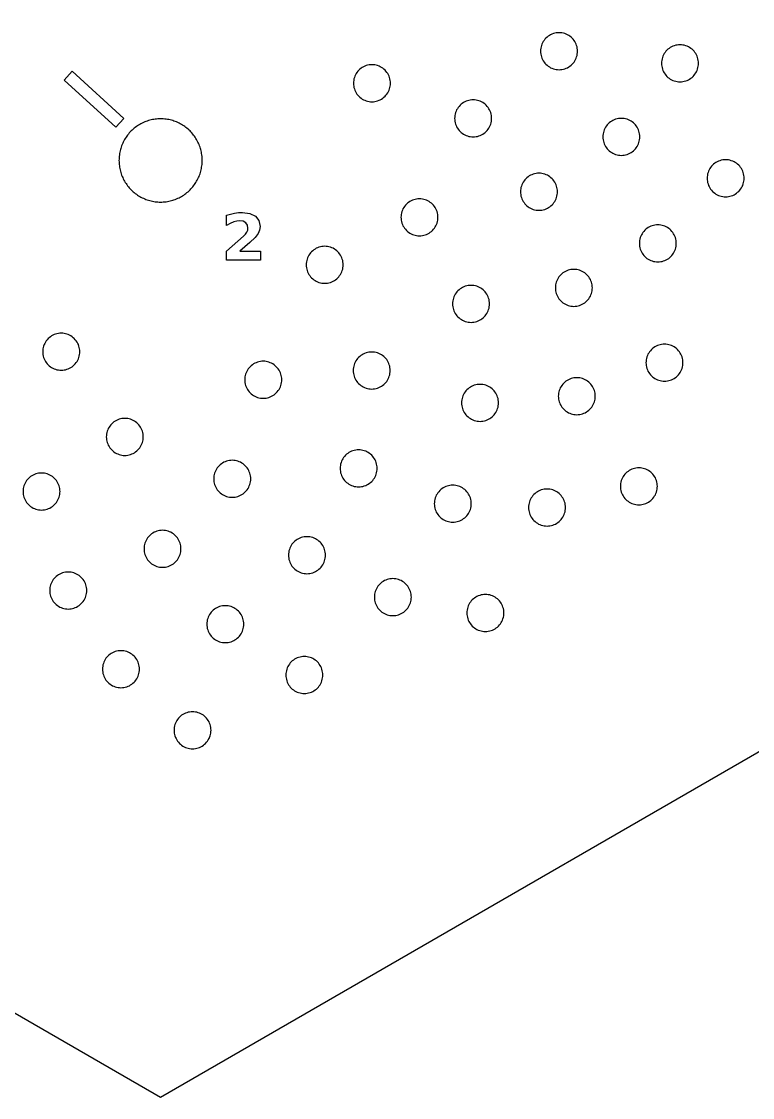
# Model space of a CAD drawing. Header units: millimetres. Extents: x 0 to 377, y 0 to 280.
# Drawn here: x 184.8 to 240.1, y 138.1 to 219.6 of the extents above; entities that cross this region are included whole.
import ezdxf

# ---------------------------------------------------------------- set-up
doc = ezdxf.new("R2010")
doc.units = ezdxf.units.MM
doc.layers.add('CUT', color=1, linetype='Continuous')
doc.layers.add('ENGRAVE', color=7, linetype='Continuous')

msp = doc.modelspace()

# ---------------------------------------------------------------- linework, layer by layer
at = {"layer": 'CUT'}
for points in [[(256.764, 173.6), (195.334, 138.133), (133.904, 173.6), (133.904, 244.533), (195.334, 280), (256.764, 244.533), (256.764, 173.6)], [(226.744, 216.697), (226.79, 216.797), (226.828, 216.9), (226.858, 217.006), (226.879, 217.114), (226.892, 217.223), (226.897, 217.333), (226.892, 217.443), (226.879, 217.552), (226.858, 217.66), (226.828, 217.766), (226.79, 217.869), (226.744, 217.969), (226.69, 218.064), (226.629, 218.156), (226.561, 218.242), (226.486, 218.323), (226.406, 218.398), (226.319, 218.466), (226.228, 218.527), (226.132, 218.58), (226.032, 218.626), (225.929, 218.664), (225.823, 218.694), (225.716, 218.716), (225.606, 218.729), (225.497, 218.733), (225.387, 218.729), (225.278, 218.716), (225.17, 218.694), (225.064, 218.664), (224.961, 218.626), (224.861, 218.58), (224.765, 218.527), (224.674, 218.466), (224.587, 218.398), (224.507, 218.323), (224.432, 218.242), (224.364, 218.156), (224.303, 218.064), (224.249, 217.969), (224.203, 217.869), (224.165, 217.766), (224.135, 217.66), (224.114, 217.552), (224.101, 217.443), (224.097, 217.333), (224.101, 217.223), (224.114, 217.114), (224.135, 217.006), (224.165, 216.9), (224.203, 216.797), (224.249, 216.697), (224.303, 216.602), (224.364, 216.51), (224.432, 216.424), (224.507, 216.343), (224.587, 216.268), (224.674, 216.2), (224.765, 216.139), (224.861, 216.086), (224.961, 216.04), (225.064, 216.002), (225.17, 215.972), (225.278, 215.95), (225.387, 215.937), (225.497, 215.933), (225.606, 215.937), (225.716, 215.95), (225.823, 215.972), (225.929, 216.002), (226.032, 216.04), (226.132, 216.086), (226.228, 216.139), (226.319, 216.2), (226.406, 216.268), (226.486, 216.343), (226.561, 216.424), (226.629, 216.51), (226.69, 216.602), (226.744, 216.697)], [(235.899, 215.782), (235.945, 215.882), (235.983, 215.985), (236.013, 216.091), (236.035, 216.199), (236.048, 216.308), (236.052, 216.418), (236.048, 216.528), (236.035, 216.637), (236.013, 216.745), (235.983, 216.85), (235.945, 216.954), (235.899, 217.053), (235.846, 217.149), (235.785, 217.241), (235.717, 217.327), (235.642, 217.408), (235.561, 217.482), (235.475, 217.55), (235.383, 217.611), (235.288, 217.665), (235.188, 217.711), (235.085, 217.749), (234.979, 217.779), (234.871, 217.801), (234.762, 217.813), (234.652, 217.818), (234.542, 217.813), (234.433, 217.801), (234.325, 217.779), (234.219, 217.749), (234.116, 217.711), (234.016, 217.665), (233.92, 217.611), (233.829, 217.55), (233.743, 217.482), (233.662, 217.408), (233.587, 217.327), (233.519, 217.241), (233.458, 217.149), (233.405, 217.053), (233.359, 216.954), (233.321, 216.85), (233.291, 216.745), (233.269, 216.637), (233.256, 216.528), (233.252, 216.418), (233.256, 216.308), (233.269, 216.199), (233.291, 216.091), (233.321, 215.985), (233.359, 215.882), (233.405, 215.782), (233.458, 215.686), (233.519, 215.595), (233.587, 215.509), (233.662, 215.428), (233.743, 215.353), (233.829, 215.285), (233.92, 215.224), (234.016, 215.17), (234.116, 215.124), (234.219, 215.086), (234.325, 215.056), (234.433, 215.035), (234.542, 215.022), (234.652, 215.018), (234.762, 215.022), (234.871, 215.035), (234.979, 215.056), (235.085, 215.086), (235.188, 215.124), (235.288, 215.17), (235.383, 215.224), (235.475, 215.285), (235.561, 215.353), (235.642, 215.428), (235.717, 215.509), (235.785, 215.595), (235.846, 215.686), (235.899, 215.782)], [(212.579, 214.273), (212.625, 214.373), (212.663, 214.476), (212.693, 214.582), (212.714, 214.69), (212.727, 214.799), (212.731, 214.909), (212.727, 215.019), (212.714, 215.128), (212.693, 215.236), (212.663, 215.342), (212.625, 215.445), (212.579, 215.544), (212.525, 215.64), (212.464, 215.732), (212.396, 215.818), (212.321, 215.899), (212.241, 215.973), (212.154, 216.042), (212.063, 216.103), (211.967, 216.156), (211.867, 216.202), (211.764, 216.24), (211.658, 216.27), (211.55, 216.292), (211.441, 216.305), (211.331, 216.309), (211.221, 216.305), (211.112, 216.292), (211.005, 216.27), (210.899, 216.24), (210.796, 216.202), (210.696, 216.156), (210.6, 216.103), (210.508, 216.042), (210.422, 215.973), (210.341, 215.899), (210.267, 215.818), (210.199, 215.732), (210.138, 215.64), (210.084, 215.544), (210.038, 215.445), (210, 215.342), (209.97, 215.236), (209.949, 215.128), (209.936, 215.019), (209.931, 214.909), (209.936, 214.799), (209.949, 214.69), (209.97, 214.582), (210, 214.476), (210.038, 214.373), (210.084, 214.273), (210.138, 214.177), (210.199, 214.086), (210.267, 214), (210.341, 213.919), (210.422, 213.844), (210.508, 213.776), (210.6, 213.715), (210.696, 213.662), (210.796, 213.615), (210.899, 213.577), (211.005, 213.548), (211.112, 213.526), (211.221, 213.513), (211.331, 213.509), (211.441, 213.513), (211.55, 213.526), (211.658, 213.548), (211.764, 213.577), (211.867, 213.615), (211.967, 213.662), (212.063, 213.715), (212.154, 213.776), (212.241, 213.844), (212.321, 213.919), (212.396, 214), (212.464, 214.086), (212.525, 214.177), (212.579, 214.273)], [(220.286, 211.714), (220.324, 211.817), (220.354, 211.923), (220.375, 212.031), (220.388, 212.14), (220.393, 212.25), (220.388, 212.36), (220.375, 212.469), (220.354, 212.577), (220.324, 212.683), (220.286, 212.786), (220.24, 212.886), (220.186, 212.981), (220.125, 213.073), (220.057, 213.159), (219.983, 213.24), (219.902, 213.314), (219.816, 213.383), (219.724, 213.444), (219.628, 213.497), (219.528, 213.543), (219.425, 213.581), (219.32, 213.611), (219.212, 213.633), (219.103, 213.646), (218.993, 213.65), (218.883, 213.646), (218.774, 213.633), (218.666, 213.611), (218.56, 213.581), (218.457, 213.543), (218.357, 213.497), (218.261, 213.444), (218.17, 213.383), (218.084, 213.314), (218.003, 213.24), (217.928, 213.159), (217.86, 213.073), (217.799, 212.981), (217.745, 212.886), (217.699, 212.786), (217.661, 212.683), (217.631, 212.577), (217.61, 212.469), (217.597, 212.36), (217.593, 212.25), (217.597, 212.14), (217.61, 212.031), (217.631, 211.923), (217.661, 211.817), (217.699, 211.714), (217.745, 211.614), (217.799, 211.518), (217.86, 211.427), (217.928, 211.341), (218.003, 211.26), (218.084, 211.185), (218.17, 211.117), (218.261, 211.056), (218.357, 211.003), (218.457, 210.957), (218.56, 210.918), (218.666, 210.889), (218.774, 210.867), (218.883, 210.854), (218.993, 210.85), (219.103, 210.854), (219.212, 210.867), (219.32, 210.889), (219.425, 210.918), (219.528, 210.957), (219.628, 211.003), (219.724, 211.056), (219.816, 211.117), (219.902, 211.185), (219.983, 211.26), (220.057, 211.341), (220.125, 211.427), (220.186, 211.518), (220.24, 211.614), (220.286, 211.714)], [(198.477, 209.273), (198.469, 209.375), (198.457, 209.478), (198.442, 209.58), (198.423, 209.681), (198.402, 209.782), (198.377, 209.882), (198.348, 209.981), (198.317, 210.079), (198.282, 210.176), (198.244, 210.272), (198.203, 210.367), (198.159, 210.46), (198.112, 210.552), (198.062, 210.642), (198.009, 210.73), (197.953, 210.817), (197.894, 210.901), (197.833, 210.984), (197.769, 211.065), (197.702, 211.144), (197.633, 211.22), (197.561, 211.294), (197.487, 211.366), (197.411, 211.435), (197.332, 211.502), (197.251, 211.566), (197.169, 211.627), (197.084, 211.686), (196.997, 211.742), (196.909, 211.795), (196.819, 211.845), (196.727, 211.892), (196.634, 211.936), (196.539, 211.977), (196.443, 212.015), (196.346, 212.049), (196.248, 212.081), (196.149, 212.109), (196.049, 212.134), (195.948, 212.156), (195.847, 212.175), (195.745, 212.19), (195.643, 212.201), (195.54, 212.21), (195.437, 212.215), (195.334, 212.217), (195.231, 212.215), (195.128, 212.21), (195.025, 212.201), (194.923, 212.19), (194.821, 212.175), (194.719, 212.156), (194.619, 212.134), (194.519, 212.109), (194.419, 212.081), (194.321, 212.049), (194.224, 212.015), (194.128, 211.977), (194.034, 211.936), (193.941, 211.892), (193.849, 211.845), (193.759, 211.795), (193.67, 211.742), (193.584, 211.686), (193.499, 211.627), (193.416, 211.566), (193.336, 211.502), (193.257, 211.435), (193.181, 211.366), (193.106, 211.294), (193.035, 211.22), (192.966, 211.144), (192.899, 211.065), (192.835, 210.984), (192.773, 210.901), (192.715, 210.817), (192.659, 210.73), (192.606, 210.642), (192.556, 210.552), (192.509, 210.46), (192.465, 210.367), (192.424, 210.272), (192.386, 210.176), (192.351, 210.079), (192.32, 209.981), (192.291, 209.882), (192.266, 209.782), (192.244, 209.681), (192.226, 209.58), (192.211, 209.478), (192.199, 209.375), (192.191, 209.273), (192.186, 209.17), (192.184, 209.067), (192.186, 208.964), (192.191, 208.861), (192.199, 208.758), (192.211, 208.656), (192.226, 208.554), (192.244, 208.452), (192.266, 208.351), (192.291, 208.251), (192.32, 208.152), (192.351, 208.054), (192.386, 207.957), (192.424, 207.861), (192.465, 207.767), (192.509, 207.673), (192.556, 207.582), (192.606, 207.492), (192.659, 207.403), (192.715, 207.317), (192.773, 207.232), (192.835, 207.149), (192.899, 207.068), (192.966, 206.99), (193.035, 206.913), (193.106, 206.839), (193.181, 206.768), (193.257, 206.698), (193.336, 206.632), (193.416, 206.568), (193.499, 206.506), (193.584, 206.448), (193.67, 206.392), (193.759, 206.339), (193.849, 206.289), (193.941, 206.242), (194.034, 206.197), (194.128, 206.156), (194.224, 206.119), (194.321, 206.084), (194.419, 206.052), (194.519, 206.024), (194.619, 205.999), (194.719, 205.977), (194.821, 205.959), (194.923, 205.944), (195.025, 205.932), (195.128, 205.923), (195.231, 205.918), (195.334, 205.917), (195.437, 205.918), (195.54, 205.923), (195.643, 205.932), (195.745, 205.944), (195.847, 205.959), (195.948, 205.977), (196.049, 205.999), (196.149, 206.024), (196.248, 206.052), (196.346, 206.084), (196.443, 206.119), (196.539, 206.156), (196.634, 206.197), (196.727, 206.242), (196.819, 206.289), (196.909, 206.339), (196.997, 206.392), (197.084, 206.448), (197.169, 206.506), (197.251, 206.568), (197.332, 206.632), (197.411, 206.698), (197.487, 206.768), (197.561, 206.839), (197.633, 206.913), (197.702, 206.99), (197.769, 207.068), (197.833, 207.149), (197.894, 207.232), (197.953, 207.317), (198.009, 207.403), (198.062, 207.492), (198.112, 207.582), (198.159, 207.673), (198.203, 207.767), (198.244, 207.861), (198.282, 207.957), (198.317, 208.054), (198.348, 208.152), (198.377, 208.251), (198.402, 208.351), (198.423, 208.452), (198.442, 208.554), (198.457, 208.656), (198.469, 208.758), (198.477, 208.861), (198.482, 208.964), (198.484, 209.067), (198.482, 209.17), (198.477, 209.273)], [(231.459, 210.214), (231.505, 210.314), (231.543, 210.417), (231.573, 210.523), (231.594, 210.631), (231.607, 210.74), (231.611, 210.85), (231.607, 210.96), (231.594, 211.069), (231.573, 211.177), (231.543, 211.283), (231.505, 211.386), (231.459, 211.486), (231.405, 211.581), (231.344, 211.673), (231.276, 211.759), (231.201, 211.84), (231.121, 211.915), (231.034, 211.983), (230.943, 212.044), (230.847, 212.097), (230.747, 212.143), (230.644, 212.181), (230.538, 212.211), (230.431, 212.233), (230.321, 212.246), (230.211, 212.25), (230.102, 212.246), (229.992, 212.233), (229.885, 212.211), (229.779, 212.181), (229.676, 212.143), (229.576, 212.097), (229.48, 212.044), (229.389, 211.983), (229.302, 211.915), (229.222, 211.84), (229.147, 211.759), (229.079, 211.673), (229.018, 211.581), (228.964, 211.486), (228.918, 211.386), (228.88, 211.283), (228.85, 211.177), (228.829, 211.069), (228.816, 210.96), (228.811, 210.85), (228.816, 210.74), (228.829, 210.631), (228.85, 210.523), (228.88, 210.417), (228.918, 210.314), (228.964, 210.214), (229.018, 210.118), (229.079, 210.027), (229.147, 209.941), (229.222, 209.86), (229.302, 209.785), (229.389, 209.717), (229.48, 209.656), (229.576, 209.603), (229.676, 209.557), (229.779, 209.519), (229.885, 209.489), (229.992, 209.467), (230.102, 209.454), (230.211, 209.45), (230.321, 209.454), (230.431, 209.467), (230.538, 209.489), (230.644, 209.519), (230.747, 209.557), (230.847, 209.603), (230.943, 209.656), (231.034, 209.717), (231.121, 209.785), (231.201, 209.86), (231.276, 209.941), (231.344, 210.027), (231.405, 210.118), (231.459, 210.214)], [(239.352, 207.08), (239.399, 207.18), (239.437, 207.283), (239.466, 207.389), (239.488, 207.497), (239.501, 207.606), (239.505, 207.716), (239.501, 207.826), (239.488, 207.935), (239.466, 208.043), (239.437, 208.148), (239.399, 208.252), (239.352, 208.351), (239.299, 208.447), (239.238, 208.539), (239.17, 208.625), (239.095, 208.706), (239.014, 208.78), (238.928, 208.848), (238.837, 208.909), (238.741, 208.963), (238.641, 209.009), (238.538, 209.047), (238.432, 209.077), (238.324, 209.099), (238.215, 209.111), (238.105, 209.116), (237.995, 209.111), (237.886, 209.099), (237.778, 209.077), (237.672, 209.047), (237.569, 209.009), (237.469, 208.963), (237.374, 208.909), (237.282, 208.848), (237.196, 208.78), (237.115, 208.706), (237.041, 208.625), (236.972, 208.539), (236.911, 208.447), (236.858, 208.351), (236.812, 208.252), (236.774, 208.148), (236.744, 208.043), (236.722, 207.935), (236.709, 207.826), (236.705, 207.716), (236.709, 207.606), (236.722, 207.497), (236.744, 207.389), (236.774, 207.283), (236.812, 207.18), (236.858, 207.08), (236.911, 206.984), (236.972, 206.893), (237.041, 206.807), (237.115, 206.726), (237.196, 206.651), (237.282, 206.583), (237.374, 206.522), (237.469, 206.468), (237.569, 206.422), (237.672, 206.384), (237.778, 206.354), (237.886, 206.333), (237.995, 206.32), (238.105, 206.316), (238.215, 206.32), (238.324, 206.333), (238.432, 206.354), (238.538, 206.384), (238.641, 206.422), (238.741, 206.468), (238.837, 206.522), (238.928, 206.583), (239.014, 206.651), (239.095, 206.726), (239.17, 206.807), (239.238, 206.893), (239.299, 206.984), (239.352, 207.08)], [(225.27, 206.158), (225.308, 206.261), (225.338, 206.367), (225.359, 206.475), (225.372, 206.584), (225.376, 206.694), (225.372, 206.804), (225.359, 206.913), (225.338, 207.021), (225.308, 207.126), (225.27, 207.229), (225.224, 207.329), (225.17, 207.425), (225.109, 207.517), (225.041, 207.603), (224.966, 207.684), (224.886, 207.758), (224.799, 207.826), (224.708, 207.887), (224.612, 207.941), (224.512, 207.987), (224.409, 208.025), (224.303, 208.055), (224.195, 208.076), (224.086, 208.089), (223.976, 208.094), (223.867, 208.089), (223.757, 208.076), (223.65, 208.055), (223.544, 208.025), (223.441, 207.987), (223.341, 207.941), (223.245, 207.887), (223.154, 207.826), (223.067, 207.758), (222.987, 207.684), (222.912, 207.603), (222.844, 207.517), (222.783, 207.425), (222.729, 207.329), (222.683, 207.229), (222.645, 207.126), (222.615, 207.021), (222.594, 206.913), (222.581, 206.804), (222.576, 206.694), (222.581, 206.584), (222.594, 206.475), (222.615, 206.367), (222.645, 206.261), (222.683, 206.158), (222.729, 206.058), (222.783, 205.962), (222.844, 205.871), (222.912, 205.784), (222.987, 205.704), (223.067, 205.629), (223.154, 205.561), (223.245, 205.5), (223.341, 205.446), (223.441, 205.4), (223.544, 205.362), (223.65, 205.332), (223.757, 205.311), (223.867, 205.298), (223.976, 205.294), (224.086, 205.298), (224.195, 205.311), (224.303, 205.332), (224.409, 205.362), (224.512, 205.4), (224.612, 205.446), (224.708, 205.5), (224.799, 205.561), (224.886, 205.629), (224.966, 205.704), (225.041, 205.784), (225.109, 205.871), (225.17, 205.962), (225.224, 206.058), (225.27, 206.158)], [(216.221, 204.223), (216.259, 204.326), (216.289, 204.432), (216.31, 204.54), (216.323, 204.649), (216.328, 204.759), (216.323, 204.869), (216.31, 204.978), (216.289, 205.086), (216.259, 205.192), (216.221, 205.295), (216.175, 205.395), (216.121, 205.491), (216.06, 205.582), (215.992, 205.668), (215.918, 205.749), (215.837, 205.824), (215.751, 205.892), (215.659, 205.953), (215.563, 206.006), (215.463, 206.052), (215.36, 206.091), (215.254, 206.12), (215.147, 206.142), (215.037, 206.155), (214.928, 206.159), (214.818, 206.155), (214.709, 206.142), (214.601, 206.12), (214.495, 206.091), (214.392, 206.052), (214.292, 206.006), (214.196, 205.953), (214.105, 205.892), (214.018, 205.824), (213.938, 205.749), (213.863, 205.668), (213.795, 205.582), (213.734, 205.491), (213.68, 205.395), (213.634, 205.295), (213.596, 205.192), (213.566, 205.086), (213.545, 204.978), (213.532, 204.869), (213.528, 204.759), (213.532, 204.649), (213.545, 204.54), (213.566, 204.432), (213.596, 204.326), (213.634, 204.223), (213.68, 204.123), (213.734, 204.028), (213.795, 203.936), (213.863, 203.85), (213.938, 203.769), (214.018, 203.694), (214.105, 203.626), (214.196, 203.565), (214.292, 203.512), (214.392, 203.466), (214.495, 203.428), (214.601, 203.398), (214.709, 203.376), (214.818, 203.363), (214.928, 203.359), (215.037, 203.363), (215.147, 203.376), (215.254, 203.398), (215.36, 203.428), (215.463, 203.466), (215.563, 203.512), (215.659, 203.565), (215.751, 203.626), (215.837, 203.694), (215.918, 203.769), (215.992, 203.85), (216.06, 203.936), (216.121, 204.028), (216.175, 204.123), (216.221, 204.223)], [(234.221, 202.151), (234.267, 202.251), (234.305, 202.354), (234.335, 202.46), (234.357, 202.568), (234.37, 202.677), (234.374, 202.787), (234.37, 202.897), (234.357, 203.006), (234.335, 203.114), (234.305, 203.219), (234.267, 203.323), (234.221, 203.422), (234.168, 203.518), (234.106, 203.61), (234.038, 203.696), (233.964, 203.777), (233.883, 203.851), (233.797, 203.919), (233.705, 203.98), (233.609, 204.034), (233.51, 204.08), (233.406, 204.118), (233.301, 204.148), (233.193, 204.17), (233.084, 204.182), (232.974, 204.187), (232.864, 204.182), (232.755, 204.17), (232.647, 204.148), (232.541, 204.118), (232.438, 204.08), (232.338, 204.034), (232.242, 203.98), (232.151, 203.919), (232.065, 203.851), (231.984, 203.777), (231.909, 203.696), (231.841, 203.61), (231.78, 203.518), (231.726, 203.422), (231.68, 203.323), (231.642, 203.219), (231.613, 203.114), (231.591, 203.006), (231.578, 202.897), (231.574, 202.787), (231.578, 202.677), (231.591, 202.568), (231.613, 202.46), (231.642, 202.354), (231.68, 202.251), (231.726, 202.151), (231.78, 202.055), (231.841, 201.964), (231.909, 201.878), (231.984, 201.797), (232.065, 201.722), (232.151, 201.654), (232.242, 201.593), (232.338, 201.539), (232.438, 201.493), (232.541, 201.455), (232.647, 201.425), (232.755, 201.404), (232.864, 201.391), (232.974, 201.387), (233.084, 201.391), (233.193, 201.404), (233.301, 201.425), (233.406, 201.455), (233.51, 201.493), (233.609, 201.539), (233.705, 201.593), (233.797, 201.654), (233.883, 201.722), (233.964, 201.797), (234.038, 201.878), (234.106, 201.964), (234.168, 202.055), (234.221, 202.151)], [(209.002, 200.53), (209.048, 200.63), (209.086, 200.733), (209.116, 200.839), (209.137, 200.947), (209.15, 201.056), (209.155, 201.166), (209.15, 201.276), (209.137, 201.385), (209.116, 201.492), (209.086, 201.598), (209.048, 201.701), (209.002, 201.801), (208.948, 201.897), (208.887, 201.989), (208.819, 202.075), (208.744, 202.156), (208.664, 202.23), (208.577, 202.298), (208.486, 202.359), (208.39, 202.413), (208.29, 202.459), (208.187, 202.497), (208.081, 202.527), (207.974, 202.548), (207.864, 202.561), (207.755, 202.566), (207.645, 202.561), (207.536, 202.548), (207.428, 202.527), (207.322, 202.497), (207.219, 202.459), (207.119, 202.413), (207.023, 202.359), (206.932, 202.298), (206.845, 202.23), (206.765, 202.156), (206.69, 202.075), (206.622, 201.989), (206.561, 201.897), (206.507, 201.801), (206.461, 201.701), (206.423, 201.598), (206.393, 201.492), (206.372, 201.385), (206.359, 201.276), (206.355, 201.166), (206.359, 201.056), (206.372, 200.947), (206.393, 200.839), (206.423, 200.733), (206.461, 200.63), (206.507, 200.53), (206.561, 200.434), (206.622, 200.343), (206.69, 200.256), (206.765, 200.176), (206.845, 200.101), (206.932, 200.033), (207.023, 199.972), (207.119, 199.918), (207.219, 199.872), (207.322, 199.834), (207.428, 199.804), (207.536, 199.783), (207.645, 199.77), (207.755, 199.766), (207.864, 199.77), (207.974, 199.783), (208.081, 199.804), (208.187, 199.834), (208.29, 199.872), (208.39, 199.918), (208.486, 199.972), (208.577, 200.033), (208.664, 200.101), (208.744, 200.176), (208.819, 200.256), (208.887, 200.343), (208.948, 200.434), (209.002, 200.53)], [(227.865, 198.786), (227.911, 198.886), (227.949, 198.989), (227.979, 199.095), (228.001, 199.202), (228.014, 199.312), (228.018, 199.421), (228.014, 199.531), (228.001, 199.64), (227.979, 199.748), (227.949, 199.854), (227.911, 199.957), (227.865, 200.057), (227.812, 200.153), (227.75, 200.244), (227.682, 200.331), (227.608, 200.411), (227.527, 200.486), (227.441, 200.554), (227.349, 200.615), (227.253, 200.669), (227.154, 200.715), (227.05, 200.753), (226.945, 200.783), (226.837, 200.804), (226.728, 200.817), (226.618, 200.821), (226.508, 200.817), (226.399, 200.804), (226.291, 200.783), (226.185, 200.753), (226.082, 200.715), (225.982, 200.669), (225.886, 200.615), (225.795, 200.554), (225.709, 200.486), (225.628, 200.411), (225.553, 200.331), (225.485, 200.244), (225.424, 200.153), (225.37, 200.057), (225.324, 199.957), (225.286, 199.854), (225.257, 199.748), (225.235, 199.64), (225.222, 199.531), (225.218, 199.421), (225.222, 199.312), (225.235, 199.202), (225.257, 199.095), (225.286, 198.989), (225.324, 198.886), (225.37, 198.786), (225.424, 198.69), (225.485, 198.599), (225.553, 198.512), (225.628, 198.432), (225.709, 198.357), (225.795, 198.289), (225.886, 198.228), (225.982, 198.174), (226.082, 198.128), (226.185, 198.09), (226.291, 198.06), (226.399, 198.039), (226.508, 198.026), (226.618, 198.021), (226.728, 198.026), (226.837, 198.039), (226.945, 198.06), (227.05, 198.09), (227.154, 198.128), (227.253, 198.174), (227.349, 198.228), (227.441, 198.289), (227.527, 198.357), (227.608, 198.432), (227.682, 198.512), (227.75, 198.599), (227.812, 198.69), (227.865, 198.786)], [(220.127, 197.674), (220.165, 197.777), (220.194, 197.883), (220.216, 197.99), (220.229, 198.1), (220.233, 198.209), (220.229, 198.319), (220.216, 198.428), (220.194, 198.536), (220.165, 198.642), (220.127, 198.745), (220.081, 198.845), (220.027, 198.941), (219.966, 199.032), (219.898, 199.119), (219.823, 199.199), (219.742, 199.274), (219.656, 199.342), (219.565, 199.403), (219.469, 199.457), (219.369, 199.503), (219.266, 199.541), (219.16, 199.571), (219.052, 199.592), (218.943, 199.605), (218.833, 199.609), (218.723, 199.605), (218.614, 199.592), (218.506, 199.571), (218.4, 199.541), (218.297, 199.503), (218.198, 199.457), (218.102, 199.403), (218.01, 199.342), (217.924, 199.274), (217.843, 199.199), (217.769, 199.119), (217.7, 199.032), (217.639, 198.941), (217.586, 198.845), (217.54, 198.745), (217.502, 198.642), (217.472, 198.536), (217.45, 198.428), (217.437, 198.319), (217.433, 198.209), (217.437, 198.1), (217.45, 197.99), (217.472, 197.883), (217.502, 197.777), (217.54, 197.674), (217.586, 197.574), (217.639, 197.478), (217.7, 197.387), (217.769, 197.3), (217.843, 197.219), (217.924, 197.145), (218.01, 197.077), (218.102, 197.016), (218.198, 196.962), (218.297, 196.916), (218.4, 196.878), (218.506, 196.848), (218.614, 196.827), (218.723, 196.814), (218.833, 196.809), (218.943, 196.814), (219.052, 196.827), (219.16, 196.848), (219.266, 196.878), (219.369, 196.916), (219.469, 196.962), (219.565, 197.016), (219.656, 197.077), (219.742, 197.145), (219.823, 197.219), (219.898, 197.3), (219.966, 197.387), (220.027, 197.478), (220.081, 197.574), (220.127, 197.674)], [(189.06, 193.949), (189.106, 194.049), (189.144, 194.152), (189.174, 194.258), (189.195, 194.366), (189.208, 194.475), (189.213, 194.585), (189.208, 194.695), (189.195, 194.804), (189.174, 194.912), (189.144, 195.018), (189.106, 195.121), (189.06, 195.22), (189.006, 195.316), (188.945, 195.408), (188.877, 195.494), (188.803, 195.575), (188.722, 195.649), (188.635, 195.718), (188.544, 195.779), (188.448, 195.832), (188.348, 195.878), (188.245, 195.916), (188.139, 195.946), (188.032, 195.968), (187.922, 195.981), (187.813, 195.985), (187.703, 195.981), (187.594, 195.968), (187.486, 195.946), (187.38, 195.916), (187.277, 195.878), (187.177, 195.832), (187.081, 195.779), (186.99, 195.718), (186.903, 195.649), (186.823, 195.575), (186.748, 195.494), (186.68, 195.408), (186.619, 195.316), (186.565, 195.22), (186.519, 195.121), (186.481, 195.018), (186.451, 194.912), (186.43, 194.804), (186.417, 194.695), (186.413, 194.585), (186.417, 194.475), (186.43, 194.366), (186.451, 194.258), (186.481, 194.152), (186.519, 194.049), (186.565, 193.949), (186.619, 193.853), (186.68, 193.762), (186.748, 193.676), (186.823, 193.595), (186.903, 193.52), (186.99, 193.452), (187.081, 193.391), (187.177, 193.337), (187.277, 193.291), (187.38, 193.253), (187.486, 193.224), (187.594, 193.202), (187.703, 193.189), (187.813, 193.185), (187.922, 193.189), (188.032, 193.202), (188.139, 193.224), (188.245, 193.253), (188.348, 193.291), (188.448, 193.337), (188.544, 193.391), (188.635, 193.452), (188.722, 193.52), (188.803, 193.595), (188.877, 193.676), (188.945, 193.762), (189.006, 193.853), (189.06, 193.949)], [(234.723, 193.121), (234.769, 193.22), (234.807, 193.323), (234.837, 193.429), (234.858, 193.537), (234.871, 193.646), (234.876, 193.756), (234.871, 193.866), (234.858, 193.975), (234.837, 194.083), (234.807, 194.189), (234.769, 194.292), (234.723, 194.392), (234.669, 194.488), (234.608, 194.579), (234.54, 194.665), (234.466, 194.746), (234.385, 194.821), (234.299, 194.889), (234.207, 194.95), (234.111, 195.004), (234.011, 195.05), (233.908, 195.088), (233.802, 195.117), (233.695, 195.139), (233.586, 195.152), (233.476, 195.156), (233.366, 195.152), (233.257, 195.139), (233.149, 195.117), (233.043, 195.088), (232.94, 195.05), (232.84, 195.004), (232.744, 194.95), (232.653, 194.889), (232.566, 194.821), (232.486, 194.746), (232.411, 194.665), (232.343, 194.579), (232.282, 194.488), (232.228, 194.392), (232.182, 194.292), (232.144, 194.189), (232.114, 194.083), (232.093, 193.975), (232.08, 193.866), (232.076, 193.756), (232.08, 193.646), (232.093, 193.537), (232.114, 193.429), (232.144, 193.323), (232.182, 193.22), (232.228, 193.121), (232.282, 193.025), (232.343, 192.933), (232.411, 192.847), (232.486, 192.766), (232.566, 192.692), (232.653, 192.623), (232.744, 192.562), (232.84, 192.509), (232.94, 192.463), (233.043, 192.425), (233.149, 192.395), (233.257, 192.373), (233.366, 192.36), (233.476, 192.356), (233.586, 192.36), (233.695, 192.373), (233.802, 192.395), (233.908, 192.425), (234.011, 192.463), (234.111, 192.509), (234.207, 192.562), (234.299, 192.623), (234.385, 192.692), (234.466, 192.766), (234.54, 192.847), (234.608, 192.933), (234.669, 193.025), (234.723, 193.121)], [(204.398, 191.926), (204.436, 192.029), (204.466, 192.135), (204.487, 192.243), (204.5, 192.352), (204.504, 192.462), (204.5, 192.572), (204.487, 192.681), (204.466, 192.789), (204.436, 192.895), (204.398, 192.998), (204.352, 193.098), (204.298, 193.193), (204.237, 193.285), (204.169, 193.371), (204.094, 193.452), (204.013, 193.527), (203.927, 193.595), (203.836, 193.656), (203.74, 193.709), (203.64, 193.755), (203.537, 193.793), (203.431, 193.823), (203.323, 193.845), (203.214, 193.858), (203.104, 193.862), (202.994, 193.858), (202.885, 193.845), (202.777, 193.823), (202.672, 193.793), (202.568, 193.755), (202.469, 193.709), (202.373, 193.656), (202.281, 193.595), (202.195, 193.527), (202.114, 193.452), (202.04, 193.371), (201.972, 193.285), (201.911, 193.193), (201.857, 193.098), (201.811, 192.998), (201.773, 192.895), (201.743, 192.789), (201.721, 192.681), (201.709, 192.572), (201.704, 192.462), (201.709, 192.352), (201.721, 192.243), (201.743, 192.135), (201.773, 192.029), (201.811, 191.926), (201.857, 191.826), (201.911, 191.73), (201.972, 191.639), (202.04, 191.553), (202.114, 191.472), (202.195, 191.397), (202.281, 191.329), (202.373, 191.268), (202.469, 191.215), (202.568, 191.169), (202.672, 191.13), (202.777, 191.101), (202.885, 191.079), (202.994, 191.066), (203.104, 191.062), (203.214, 191.066), (203.323, 191.079), (203.431, 191.101), (203.537, 191.13), (203.64, 191.169), (203.74, 191.215), (203.836, 191.268), (203.927, 191.329), (204.013, 191.397), (204.094, 191.472), (204.169, 191.553), (204.237, 191.639), (204.298, 191.73), (204.352, 191.826), (204.398, 191.926)], [(212.563, 192.527), (212.609, 192.627), (212.647, 192.73), (212.677, 192.836), (212.698, 192.944), (212.711, 193.053), (212.715, 193.163), (212.711, 193.273), (212.698, 193.382), (212.677, 193.49), (212.647, 193.596), (212.609, 193.699), (212.563, 193.799), (212.509, 193.894), (212.448, 193.986), (212.38, 194.072), (212.305, 194.153), (212.225, 194.228), (212.138, 194.296), (212.047, 194.357), (211.951, 194.41), (211.851, 194.456), (211.748, 194.494), (211.642, 194.524), (211.534, 194.546), (211.425, 194.559), (211.315, 194.563), (211.206, 194.559), (211.096, 194.546), (210.989, 194.524), (210.883, 194.494), (210.78, 194.456), (210.68, 194.41), (210.584, 194.357), (210.492, 194.296), (210.406, 194.228), (210.325, 194.153), (210.251, 194.072), (210.183, 193.986), (210.122, 193.894), (210.068, 193.799), (210.022, 193.699), (209.984, 193.596), (209.954, 193.49), (209.933, 193.382), (209.92, 193.273), (209.915, 193.163), (209.92, 193.053), (209.933, 192.944), (209.954, 192.836), (209.984, 192.73), (210.022, 192.627), (210.068, 192.527), (210.122, 192.431), (210.183, 192.34), (210.251, 192.254), (210.325, 192.173), (210.406, 192.098), (210.492, 192.03), (210.584, 191.969), (210.68, 191.916), (210.78, 191.87), (210.883, 191.831), (210.989, 191.802), (211.096, 191.78), (211.206, 191.767), (211.315, 191.763), (211.425, 191.767), (211.534, 191.78), (211.642, 191.802), (211.748, 191.831), (211.851, 191.87), (211.951, 191.916), (212.047, 191.969), (212.138, 192.03), (212.225, 192.098), (212.305, 192.173), (212.38, 192.254), (212.448, 192.34), (212.509, 192.431), (212.563, 192.527)], [(228.086, 190.582), (228.132, 190.682), (228.17, 190.785), (228.2, 190.891), (228.221, 190.999), (228.234, 191.108), (228.238, 191.218), (228.234, 191.327), (228.221, 191.437), (228.2, 191.544), (228.17, 191.65), (228.132, 191.753), (228.086, 191.853), (228.032, 191.949), (227.971, 192.04), (227.903, 192.127), (227.828, 192.208), (227.747, 192.282), (227.661, 192.35), (227.57, 192.411), (227.474, 192.465), (227.374, 192.511), (227.271, 192.549), (227.165, 192.579), (227.057, 192.6), (226.948, 192.613), (226.838, 192.618), (226.728, 192.613), (226.619, 192.6), (226.511, 192.579), (226.406, 192.549), (226.302, 192.511), (226.203, 192.465), (226.107, 192.411), (226.015, 192.35), (225.929, 192.282), (225.848, 192.208), (225.774, 192.127), (225.706, 192.04), (225.644, 191.949), (225.591, 191.853), (225.545, 191.753), (225.507, 191.65), (225.477, 191.544), (225.455, 191.437), (225.443, 191.327), (225.438, 191.218), (225.443, 191.108), (225.455, 190.999), (225.477, 190.891), (225.507, 190.785), (225.545, 190.682), (225.591, 190.582), (225.644, 190.486), (225.706, 190.395), (225.774, 190.308), (225.848, 190.228), (225.929, 190.153), (226.015, 190.085), (226.107, 190.024), (226.203, 189.97), (226.302, 189.924), (226.406, 189.886), (226.511, 189.856), (226.619, 189.835), (226.728, 189.822), (226.838, 189.818), (226.948, 189.822), (227.057, 189.835), (227.165, 189.856), (227.271, 189.886), (227.374, 189.924), (227.474, 189.97), (227.57, 190.024), (227.661, 190.085), (227.747, 190.153), (227.828, 190.228), (227.903, 190.308), (227.971, 190.395), (228.032, 190.486), (228.086, 190.582)], [(220.807, 190.179), (220.845, 190.282), (220.875, 190.388), (220.897, 190.496), (220.91, 190.605), (220.914, 190.715), (220.91, 190.825), (220.897, 190.934), (220.875, 191.042), (220.845, 191.148), (220.807, 191.251), (220.761, 191.351), (220.708, 191.446), (220.646, 191.538), (220.578, 191.624), (220.504, 191.705), (220.423, 191.78), (220.337, 191.848), (220.245, 191.909), (220.149, 191.962), (220.05, 192.008), (219.946, 192.046), (219.841, 192.076), (219.733, 192.098), (219.624, 192.111), (219.514, 192.115), (219.404, 192.111), (219.295, 192.098), (219.187, 192.076), (219.081, 192.046), (218.978, 192.008), (218.878, 191.962), (218.782, 191.909), (218.691, 191.848), (218.605, 191.78), (218.524, 191.705), (218.449, 191.624), (218.381, 191.538), (218.32, 191.446), (218.266, 191.351), (218.22, 191.251), (218.182, 191.148), (218.153, 191.042), (218.131, 190.934), (218.118, 190.825), (218.114, 190.715), (218.118, 190.605), (218.131, 190.496), (218.153, 190.388), (218.182, 190.282), (218.22, 190.179), (218.266, 190.079), (218.32, 189.983), (218.381, 189.892), (218.449, 189.806), (218.524, 189.725), (218.605, 189.65), (218.691, 189.582), (218.782, 189.521), (218.878, 189.468), (218.978, 189.422), (219.081, 189.383), (219.187, 189.354), (219.295, 189.332), (219.404, 189.319), (219.514, 189.315), (219.624, 189.319), (219.733, 189.332), (219.841, 189.354), (219.946, 189.383), (220.05, 189.422), (220.149, 189.468), (220.245, 189.521), (220.337, 189.582), (220.423, 189.65), (220.504, 189.725), (220.578, 189.806), (220.646, 189.892), (220.708, 189.983), (220.761, 190.079), (220.807, 190.179)], [(193.915, 187.601), (193.953, 187.704), (193.983, 187.81), (194.004, 187.918), (194.017, 188.027), (194.022, 188.137), (194.017, 188.247), (194.004, 188.356), (193.983, 188.464), (193.953, 188.57), (193.915, 188.673), (193.869, 188.773), (193.815, 188.869), (193.754, 188.96), (193.686, 189.046), (193.612, 189.127), (193.531, 189.202), (193.445, 189.27), (193.353, 189.331), (193.257, 189.384), (193.157, 189.43), (193.054, 189.469), (192.949, 189.498), (192.841, 189.52), (192.732, 189.533), (192.622, 189.537), (192.512, 189.533), (192.403, 189.52), (192.295, 189.498), (192.189, 189.469), (192.086, 189.43), (191.986, 189.384), (191.89, 189.331), (191.799, 189.27), (191.712, 189.202), (191.632, 189.127), (191.557, 189.046), (191.489, 188.96), (191.428, 188.869), (191.374, 188.773), (191.328, 188.673), (191.29, 188.57), (191.26, 188.464), (191.239, 188.356), (191.226, 188.247), (191.222, 188.137), (191.226, 188.027), (191.239, 187.918), (191.26, 187.81), (191.29, 187.704), (191.328, 187.601), (191.374, 187.501), (191.428, 187.406), (191.489, 187.314), (191.557, 187.228), (191.632, 187.147), (191.712, 187.072), (191.799, 187.004), (191.89, 186.943), (191.986, 186.89), (192.086, 186.844), (192.189, 186.806), (192.295, 186.776), (192.403, 186.754), (192.512, 186.741), (192.622, 186.737), (192.732, 186.741), (192.841, 186.754), (192.949, 186.776), (193.054, 186.806), (193.157, 186.844), (193.257, 186.89), (193.353, 186.943), (193.445, 187.004), (193.531, 187.072), (193.612, 187.147), (193.686, 187.228), (193.754, 187.314), (193.815, 187.406), (193.869, 187.501), (193.915, 187.601)], [(211.57, 185.12), (211.616, 185.22), (211.654, 185.323), (211.684, 185.429), (211.706, 185.536), (211.718, 185.646), (211.723, 185.755), (211.718, 185.865), (211.706, 185.974), (211.684, 186.082), (211.654, 186.188), (211.616, 186.291), (211.57, 186.391), (211.517, 186.487), (211.455, 186.578), (211.387, 186.665), (211.313, 186.745), (211.232, 186.82), (211.146, 186.888), (211.054, 186.949), (210.958, 187.003), (210.859, 187.049), (210.755, 187.087), (210.65, 187.117), (210.542, 187.138), (210.433, 187.151), (210.323, 187.155), (210.213, 187.151), (210.104, 187.138), (209.996, 187.117), (209.89, 187.087), (209.787, 187.049), (209.687, 187.003), (209.591, 186.949), (209.5, 186.888), (209.414, 186.82), (209.333, 186.745), (209.258, 186.665), (209.19, 186.578), (209.129, 186.487), (209.075, 186.391), (209.029, 186.291), (208.991, 186.188), (208.961, 186.082), (208.94, 185.974), (208.927, 185.865), (208.923, 185.755), (208.927, 185.646), (208.94, 185.536), (208.961, 185.429), (208.991, 185.323), (209.029, 185.22), (209.075, 185.12), (209.129, 185.024), (209.19, 184.933), (209.258, 184.846), (209.333, 184.765), (209.414, 184.691), (209.5, 184.623), (209.591, 184.562), (209.687, 184.508), (209.787, 184.462), (209.89, 184.424), (209.996, 184.394), (210.104, 184.373), (210.213, 184.36), (210.323, 184.355), (210.433, 184.36), (210.542, 184.373), (210.65, 184.394), (210.755, 184.424), (210.859, 184.462), (210.958, 184.508), (211.054, 184.562), (211.146, 184.623), (211.232, 184.691), (211.313, 184.765), (211.387, 184.846), (211.455, 184.933), (211.517, 185.024), (211.57, 185.12)], [(202.003, 184.33), (202.049, 184.43), (202.087, 184.533), (202.117, 184.638), (202.139, 184.746), (202.152, 184.855), (202.156, 184.965), (202.152, 185.075), (202.139, 185.184), (202.117, 185.292), (202.087, 185.398), (202.049, 185.501), (202.003, 185.601), (201.95, 185.697), (201.889, 185.788), (201.82, 185.875), (201.746, 185.955), (201.665, 186.03), (201.579, 186.098), (201.487, 186.159), (201.391, 186.213), (201.292, 186.259), (201.189, 186.297), (201.083, 186.327), (200.975, 186.348), (200.866, 186.361), (200.756, 186.365), (200.646, 186.361), (200.537, 186.348), (200.429, 186.327), (200.323, 186.297), (200.22, 186.259), (200.12, 186.213), (200.024, 186.159), (199.933, 186.098), (199.847, 186.03), (199.766, 185.955), (199.691, 185.875), (199.623, 185.788), (199.562, 185.697), (199.508, 185.601), (199.462, 185.501), (199.424, 185.398), (199.395, 185.292), (199.373, 185.184), (199.36, 185.075), (199.356, 184.965), (199.36, 184.855), (199.373, 184.746), (199.395, 184.638), (199.424, 184.533), (199.462, 184.43), (199.508, 184.33), (199.562, 184.234), (199.623, 184.142), (199.691, 184.056), (199.766, 183.975), (199.847, 183.901), (199.933, 183.833), (200.024, 183.772), (200.12, 183.718), (200.22, 183.672), (200.323, 183.634), (200.429, 183.604), (200.537, 183.583), (200.646, 183.57), (200.756, 183.565), (200.866, 183.57), (200.975, 183.583), (201.083, 183.604), (201.189, 183.634), (201.292, 183.672), (201.391, 183.718), (201.487, 183.772), (201.579, 183.833), (201.665, 183.901), (201.746, 183.975), (201.82, 184.056), (201.889, 184.142), (201.95, 184.234), (202.003, 184.33)], [(232.787, 183.761), (232.833, 183.861), (232.871, 183.964), (232.901, 184.07), (232.922, 184.177), (232.935, 184.287), (232.94, 184.396), (232.935, 184.506), (232.922, 184.615), (232.901, 184.723), (232.871, 184.829), (232.833, 184.932), (232.787, 185.032), (232.733, 185.128), (232.672, 185.219), (232.604, 185.306), (232.53, 185.386), (232.449, 185.461), (232.363, 185.529), (232.271, 185.59), (232.175, 185.644), (232.075, 185.69), (231.972, 185.728), (231.866, 185.758), (231.759, 185.779), (231.65, 185.792), (231.54, 185.796), (231.43, 185.792), (231.321, 185.779), (231.213, 185.758), (231.107, 185.728), (231.004, 185.69), (230.904, 185.644), (230.808, 185.59), (230.717, 185.529), (230.63, 185.461), (230.55, 185.386), (230.475, 185.306), (230.407, 185.219), (230.346, 185.128), (230.292, 185.032), (230.246, 184.932), (230.208, 184.829), (230.178, 184.723), (230.157, 184.615), (230.144, 184.506), (230.14, 184.396), (230.144, 184.287), (230.157, 184.177), (230.178, 184.07), (230.208, 183.964), (230.246, 183.861), (230.292, 183.761), (230.346, 183.665), (230.407, 183.573), (230.475, 183.487), (230.55, 183.406), (230.63, 183.332), (230.717, 183.264), (230.808, 183.203), (230.904, 183.149), (231.004, 183.103), (231.107, 183.065), (231.213, 183.035), (231.321, 183.014), (231.43, 183.001), (231.54, 182.996), (231.65, 183.001), (231.759, 183.014), (231.866, 183.035), (231.972, 183.065), (232.075, 183.103), (232.175, 183.149), (232.271, 183.203), (232.363, 183.264), (232.449, 183.332), (232.53, 183.406), (232.604, 183.487), (232.672, 183.573), (232.733, 183.665), (232.787, 183.761)], [(187.566, 183.366), (187.612, 183.466), (187.65, 183.569), (187.68, 183.675), (187.701, 183.783), (187.714, 183.892), (187.719, 184.002), (187.714, 184.112), (187.701, 184.221), (187.68, 184.329), (187.65, 184.434), (187.612, 184.538), (187.566, 184.637), (187.512, 184.733), (187.451, 184.825), (187.383, 184.911), (187.309, 184.992), (187.228, 185.066), (187.141, 185.134), (187.05, 185.196), (186.954, 185.249), (186.854, 185.295), (186.751, 185.333), (186.645, 185.363), (186.538, 185.385), (186.428, 185.398), (186.319, 185.402), (186.209, 185.398), (186.1, 185.385), (185.992, 185.363), (185.886, 185.333), (185.783, 185.295), (185.683, 185.249), (185.587, 185.196), (185.496, 185.134), (185.409, 185.066), (185.329, 184.992), (185.254, 184.911), (185.186, 184.825), (185.125, 184.733), (185.071, 184.637), (185.025, 184.538), (184.987, 184.434), (184.957, 184.329), (184.936, 184.221), (184.923, 184.112), (184.919, 184.002), (184.923, 183.892), (184.936, 183.783), (184.957, 183.675), (184.987, 183.569), (185.025, 183.466), (185.071, 183.366), (185.125, 183.27), (185.186, 183.179), (185.254, 183.093), (185.329, 183.012), (185.409, 182.937), (185.496, 182.869), (185.587, 182.808), (185.683, 182.754), (185.783, 182.708), (185.886, 182.67), (185.992, 182.641), (186.1, 182.619), (186.209, 182.606), (186.319, 182.602), (186.428, 182.606), (186.538, 182.619), (186.645, 182.641), (186.751, 182.67), (186.854, 182.708), (186.954, 182.754), (187.05, 182.808), (187.141, 182.869), (187.228, 182.937), (187.309, 183.012), (187.383, 183.093), (187.451, 183.179), (187.512, 183.27), (187.566, 183.366)], [(218.699, 182.446), (218.745, 182.546), (218.783, 182.649), (218.813, 182.755), (218.834, 182.863), (218.847, 182.972), (218.852, 183.082), (218.847, 183.192), (218.834, 183.301), (218.813, 183.409), (218.783, 183.515), (218.745, 183.618), (218.699, 183.717), (218.645, 183.813), (218.584, 183.905), (218.516, 183.991), (218.442, 184.072), (218.361, 184.146), (218.274, 184.215), (218.183, 184.276), (218.087, 184.329), (217.987, 184.375), (217.884, 184.413), (217.778, 184.443), (217.671, 184.465), (217.561, 184.478), (217.452, 184.482), (217.342, 184.478), (217.233, 184.465), (217.125, 184.443), (217.019, 184.413), (216.916, 184.375), (216.816, 184.329), (216.72, 184.276), (216.629, 184.215), (216.542, 184.146), (216.462, 184.072), (216.387, 183.991), (216.319, 183.905), (216.258, 183.813), (216.204, 183.717), (216.158, 183.618), (216.12, 183.515), (216.09, 183.409), (216.069, 183.301), (216.056, 183.192), (216.052, 183.082), (216.056, 182.972), (216.069, 182.863), (216.09, 182.755), (216.12, 182.649), (216.158, 182.546), (216.204, 182.446), (216.258, 182.35), (216.319, 182.259), (216.387, 182.173), (216.462, 182.092), (216.542, 182.017), (216.629, 181.949), (216.72, 181.888), (216.816, 181.834), (216.916, 181.788), (217.019, 181.75), (217.125, 181.721), (217.233, 181.699), (217.342, 181.686), (217.452, 181.682), (217.561, 181.686), (217.671, 181.699), (217.778, 181.721), (217.884, 181.75), (217.987, 181.788), (218.087, 181.834), (218.183, 181.888), (218.274, 181.949), (218.361, 182.017), (218.442, 182.092), (218.516, 182.173), (218.584, 182.259), (218.645, 182.35), (218.699, 182.446)], [(225.88, 182.254), (225.918, 182.357), (225.947, 182.463), (225.969, 182.57), (225.982, 182.68), (225.986, 182.789), (225.982, 182.899), (225.969, 183.008), (225.947, 183.116), (225.918, 183.222), (225.88, 183.325), (225.834, 183.425), (225.78, 183.521), (225.719, 183.612), (225.651, 183.699), (225.576, 183.779), (225.495, 183.854), (225.409, 183.922), (225.318, 183.983), (225.222, 184.037), (225.122, 184.083), (225.019, 184.121), (224.913, 184.151), (224.805, 184.172), (224.696, 184.185), (224.586, 184.189), (224.476, 184.185), (224.367, 184.172), (224.259, 184.151), (224.154, 184.121), (224.05, 184.083), (223.951, 184.037), (223.855, 183.983), (223.763, 183.922), (223.677, 183.854), (223.596, 183.779), (223.522, 183.699), (223.454, 183.612), (223.392, 183.521), (223.339, 183.425), (223.293, 183.325), (223.255, 183.222), (223.225, 183.116), (223.203, 183.008), (223.19, 182.899), (223.186, 182.789), (223.19, 182.68), (223.203, 182.57), (223.225, 182.463), (223.255, 182.357), (223.293, 182.254), (223.339, 182.154), (223.392, 182.058), (223.454, 181.967), (223.522, 181.88), (223.596, 181.799), (223.677, 181.725), (223.763, 181.657), (223.855, 181.596), (223.951, 181.542), (224.05, 181.496), (224.154, 181.458), (224.259, 181.428), (224.367, 181.407), (224.476, 181.394), (224.586, 181.389), (224.696, 181.394), (224.805, 181.407), (224.913, 181.428), (225.019, 181.458), (225.122, 181.496), (225.222, 181.542), (225.318, 181.596), (225.409, 181.657), (225.495, 181.725), (225.576, 181.799), (225.651, 181.88), (225.719, 181.967), (225.78, 182.058), (225.834, 182.154), (225.88, 182.254)], [(196.771, 179.131), (196.809, 179.234), (196.839, 179.34), (196.86, 179.448), (196.873, 179.557), (196.877, 179.667), (196.873, 179.777), (196.86, 179.886), (196.839, 179.994), (196.809, 180.1), (196.771, 180.203), (196.725, 180.303), (196.671, 180.399), (196.61, 180.49), (196.542, 180.576), (196.467, 180.657), (196.387, 180.732), (196.3, 180.8), (196.209, 180.861), (196.113, 180.914), (196.013, 180.96), (195.91, 180.998), (195.804, 181.028), (195.696, 181.05), (195.587, 181.063), (195.477, 181.067), (195.367, 181.063), (195.258, 181.05), (195.15, 181.028), (195.045, 180.998), (194.942, 180.96), (194.842, 180.914), (194.746, 180.861), (194.654, 180.8), (194.568, 180.732), (194.487, 180.657), (194.413, 180.576), (194.345, 180.49), (194.284, 180.399), (194.23, 180.303), (194.184, 180.203), (194.146, 180.1), (194.116, 179.994), (194.095, 179.886), (194.082, 179.777), (194.077, 179.667), (194.082, 179.557), (194.095, 179.448), (194.116, 179.34), (194.146, 179.234), (194.184, 179.131), (194.23, 179.031), (194.284, 178.936), (194.345, 178.844), (194.413, 178.758), (194.487, 178.677), (194.568, 178.602), (194.654, 178.534), (194.746, 178.473), (194.842, 178.42), (194.942, 178.374), (195.045, 178.336), (195.15, 178.306), (195.258, 178.284), (195.367, 178.271), (195.477, 178.267), (195.587, 178.271), (195.696, 178.284), (195.804, 178.306), (195.91, 178.336), (196.013, 178.374), (196.113, 178.42), (196.209, 178.473), (196.3, 178.534), (196.387, 178.602), (196.467, 178.677), (196.542, 178.758), (196.61, 178.844), (196.671, 178.936), (196.725, 179.031), (196.771, 179.131)], [(207.706, 178.649), (207.744, 178.752), (207.774, 178.858), (207.795, 178.965), (207.808, 179.075), (207.812, 179.184), (207.808, 179.294), (207.795, 179.403), (207.774, 179.511), (207.744, 179.617), (207.706, 179.72), (207.66, 179.82), (207.606, 179.916), (207.545, 180.007), (207.477, 180.094), (207.402, 180.174), (207.322, 180.249), (207.235, 180.317), (207.144, 180.378), (207.048, 180.432), (206.948, 180.478), (206.845, 180.516), (206.739, 180.546), (206.631, 180.567), (206.522, 180.58), (206.412, 180.584), (206.302, 180.58), (206.193, 180.567), (206.085, 180.546), (205.98, 180.516), (205.877, 180.478), (205.777, 180.432), (205.681, 180.378), (205.589, 180.317), (205.503, 180.249), (205.422, 180.174), (205.348, 180.094), (205.28, 180.007), (205.219, 179.916), (205.165, 179.82), (205.119, 179.72), (205.081, 179.617), (205.051, 179.511), (205.03, 179.403), (205.017, 179.294), (205.012, 179.184), (205.017, 179.075), (205.03, 178.965), (205.051, 178.858), (205.081, 178.752), (205.119, 178.649), (205.165, 178.549), (205.219, 178.453), (205.28, 178.362), (205.348, 178.275), (205.422, 178.195), (205.503, 178.12), (205.589, 178.052), (205.681, 177.991), (205.777, 177.937), (205.877, 177.891), (205.98, 177.853), (206.085, 177.823), (206.193, 177.802), (206.302, 177.789), (206.412, 177.784), (206.522, 177.789), (206.631, 177.802), (206.739, 177.823), (206.845, 177.853), (206.948, 177.891), (207.048, 177.937), (207.144, 177.991), (207.235, 178.052), (207.322, 178.12), (207.402, 178.195), (207.477, 178.275), (207.545, 178.362), (207.606, 178.453), (207.66, 178.549), (207.706, 178.649)], [(189.59, 175.873), (189.636, 175.973), (189.674, 176.076), (189.704, 176.182), (189.725, 176.29), (189.738, 176.399), (189.742, 176.509), (189.738, 176.619), (189.725, 176.728), (189.704, 176.836), (189.674, 176.941), (189.636, 177.045), (189.59, 177.144), (189.536, 177.24), (189.475, 177.332), (189.407, 177.418), (189.332, 177.499), (189.252, 177.573), (189.165, 177.641), (189.074, 177.703), (188.978, 177.756), (188.878, 177.802), (188.775, 177.84), (188.669, 177.87), (188.561, 177.892), (188.452, 177.905), (188.342, 177.909), (188.233, 177.905), (188.123, 177.892), (188.016, 177.87), (187.91, 177.84), (187.807, 177.802), (187.707, 177.756), (187.611, 177.703), (187.52, 177.641), (187.433, 177.573), (187.353, 177.499), (187.278, 177.418), (187.21, 177.332), (187.149, 177.24), (187.095, 177.144), (187.049, 177.045), (187.011, 176.941), (186.981, 176.836), (186.96, 176.728), (186.947, 176.619), (186.942, 176.509), (186.947, 176.399), (186.96, 176.29), (186.981, 176.182), (187.011, 176.076), (187.049, 175.973), (187.095, 175.873), (187.149, 175.777), (187.21, 175.686), (187.278, 175.6), (187.353, 175.519), (187.433, 175.444), (187.52, 175.376), (187.611, 175.315), (187.707, 175.261), (187.807, 175.215), (187.91, 175.177), (188.016, 175.148), (188.123, 175.126), (188.233, 175.113), (188.342, 175.109), (188.452, 175.113), (188.561, 175.126), (188.669, 175.148), (188.775, 175.177), (188.878, 175.215), (188.978, 175.261), (189.074, 175.315), (189.165, 175.376), (189.252, 175.444), (189.332, 175.519), (189.407, 175.6), (189.475, 175.686), (189.536, 175.777), (189.59, 175.873)], [(214.162, 175.372), (214.208, 175.472), (214.246, 175.575), (214.276, 175.681), (214.298, 175.789), (214.311, 175.898), (214.315, 176.008), (214.311, 176.118), (214.298, 176.227), (214.276, 176.335), (214.246, 176.441), (214.208, 176.544), (214.162, 176.644), (214.109, 176.74), (214.048, 176.831), (213.979, 176.917), (213.905, 176.998), (213.824, 177.073), (213.738, 177.141), (213.646, 177.202), (213.55, 177.255), (213.451, 177.301), (213.348, 177.34), (213.242, 177.369), (213.134, 177.391), (213.025, 177.404), (212.915, 177.408), (212.805, 177.404), (212.696, 177.391), (212.588, 177.369), (212.482, 177.34), (212.379, 177.301), (212.279, 177.255), (212.183, 177.202), (212.092, 177.141), (212.006, 177.073), (211.925, 176.998), (211.85, 176.917), (211.782, 176.831), (211.721, 176.74), (211.667, 176.644), (211.621, 176.544), (211.583, 176.441), (211.554, 176.335), (211.532, 176.227), (211.519, 176.118), (211.515, 176.008), (211.519, 175.898), (211.532, 175.789), (211.554, 175.681), (211.583, 175.575), (211.621, 175.472), (211.667, 175.372), (211.721, 175.277), (211.782, 175.185), (211.85, 175.099), (211.925, 175.018), (212.006, 174.943), (212.092, 174.875), (212.183, 174.814), (212.279, 174.761), (212.379, 174.715), (212.482, 174.677), (212.588, 174.647), (212.696, 174.625), (212.805, 174.612), (212.915, 174.608), (213.025, 174.612), (213.134, 174.625), (213.242, 174.647), (213.348, 174.677), (213.451, 174.715), (213.55, 174.761), (213.646, 174.814), (213.738, 174.875), (213.824, 174.943), (213.905, 175.018), (213.979, 175.099), (214.048, 175.185), (214.109, 175.277), (214.162, 175.372)], [(221.214, 174.274), (221.252, 174.377), (221.282, 174.483), (221.304, 174.591), (221.317, 174.7), (221.321, 174.81), (221.317, 174.919), (221.304, 175.029), (221.282, 175.136), (221.252, 175.242), (221.214, 175.345), (221.168, 175.445), (221.115, 175.541), (221.053, 175.632), (220.985, 175.719), (220.911, 175.8), (220.83, 175.874), (220.744, 175.942), (220.652, 176.003), (220.556, 176.057), (220.457, 176.103), (220.353, 176.141), (220.248, 176.171), (220.14, 176.192), (220.031, 176.205), (219.921, 176.21), (219.811, 176.205), (219.702, 176.192), (219.594, 176.171), (219.488, 176.141), (219.385, 176.103), (219.285, 176.057), (219.189, 176.003), (219.098, 175.942), (219.012, 175.874), (218.931, 175.8), (218.856, 175.719), (218.788, 175.632), (218.727, 175.541), (218.673, 175.445), (218.627, 175.345), (218.589, 175.242), (218.56, 175.136), (218.538, 175.029), (218.525, 174.919), (218.521, 174.81), (218.525, 174.7), (218.538, 174.591), (218.56, 174.483), (218.589, 174.377), (218.627, 174.274), (218.673, 174.174), (218.727, 174.078), (218.788, 173.987), (218.856, 173.9), (218.931, 173.82), (219.012, 173.745), (219.098, 173.677), (219.189, 173.616), (219.285, 173.562), (219.385, 173.516), (219.488, 173.478), (219.594, 173.448), (219.702, 173.427), (219.811, 173.414), (219.921, 173.41), (220.031, 173.414), (220.14, 173.427), (220.248, 173.448), (220.353, 173.478), (220.457, 173.516), (220.556, 173.562), (220.652, 173.616), (220.744, 173.677), (220.83, 173.745), (220.911, 173.82), (220.985, 173.9), (221.053, 173.987), (221.115, 174.078), (221.168, 174.174), (221.214, 174.274)], [(201.479, 173.327), (201.525, 173.427), (201.563, 173.53), (201.593, 173.636), (201.614, 173.743), (201.627, 173.852), (201.632, 173.962), (201.627, 174.072), (201.614, 174.181), (201.593, 174.289), (201.563, 174.395), (201.525, 174.498), (201.479, 174.598), (201.425, 174.694), (201.364, 174.785), (201.296, 174.872), (201.222, 174.952), (201.141, 175.027), (201.054, 175.095), (200.963, 175.156), (200.867, 175.21), (200.767, 175.256), (200.664, 175.294), (200.558, 175.324), (200.451, 175.345), (200.341, 175.358), (200.232, 175.362), (200.122, 175.358), (200.013, 175.345), (199.905, 175.324), (199.799, 175.294), (199.696, 175.256), (199.596, 175.21), (199.5, 175.156), (199.409, 175.095), (199.322, 175.027), (199.242, 174.952), (199.167, 174.872), (199.099, 174.785), (199.038, 174.694), (198.984, 174.598), (198.938, 174.498), (198.9, 174.395), (198.87, 174.289), (198.849, 174.181), (198.836, 174.072), (198.832, 173.962), (198.836, 173.852), (198.849, 173.743), (198.87, 173.636), (198.9, 173.53), (198.938, 173.427), (198.984, 173.327), (199.038, 173.231), (199.099, 173.139), (199.167, 173.053), (199.242, 172.972), (199.322, 172.898), (199.409, 172.83), (199.5, 172.769), (199.596, 172.715), (199.696, 172.669), (199.799, 172.631), (199.905, 172.601), (200.013, 172.58), (200.122, 172.567), (200.232, 172.562), (200.341, 172.567), (200.451, 172.58), (200.558, 172.601), (200.664, 172.631), (200.767, 172.669), (200.867, 172.715), (200.963, 172.769), (201.054, 172.83), (201.141, 172.898), (201.222, 172.972), (201.296, 173.053), (201.364, 173.139), (201.425, 173.231), (201.479, 173.327)], [(193.626, 170.018), (193.664, 170.121), (193.694, 170.227), (193.715, 170.335), (193.728, 170.444), (193.732, 170.554), (193.728, 170.664), (193.715, 170.773), (193.694, 170.881), (193.664, 170.986), (193.626, 171.089), (193.58, 171.189), (193.526, 171.285), (193.465, 171.377), (193.397, 171.463), (193.322, 171.544), (193.241, 171.618), (193.155, 171.686), (193.064, 171.747), (192.968, 171.801), (192.868, 171.847), (192.765, 171.885), (192.659, 171.915), (192.551, 171.936), (192.442, 171.949), (192.332, 171.954), (192.222, 171.949), (192.113, 171.936), (192.005, 171.915), (191.9, 171.885), (191.796, 171.847), (191.697, 171.801), (191.601, 171.747), (191.509, 171.686), (191.423, 171.618), (191.342, 171.544), (191.268, 171.463), (191.2, 171.377), (191.139, 171.285), (191.085, 171.189), (191.039, 171.089), (191.001, 170.986), (190.971, 170.881), (190.949, 170.773), (190.937, 170.664), (190.932, 170.554), (190.937, 170.444), (190.949, 170.335), (190.971, 170.227), (191.001, 170.121), (191.039, 170.018), (191.085, 169.918), (191.139, 169.822), (191.2, 169.731), (191.268, 169.644), (191.342, 169.564), (191.423, 169.489), (191.509, 169.421), (191.601, 169.36), (191.697, 169.306), (191.796, 169.26), (191.9, 169.222), (192.005, 169.192), (192.113, 169.171), (192.222, 169.158), (192.332, 169.154), (192.442, 169.158), (192.551, 169.171), (192.659, 169.192), (192.765, 169.222), (192.868, 169.26), (192.968, 169.306), (193.064, 169.36), (193.155, 169.421), (193.241, 169.489), (193.322, 169.564), (193.397, 169.644), (193.465, 169.731), (193.526, 169.822), (193.58, 169.918), (193.626, 170.018)], [(207.507, 169.578), (207.545, 169.681), (207.575, 169.787), (207.597, 169.895), (207.61, 170.004), (207.614, 170.114), (207.61, 170.224), (207.597, 170.333), (207.575, 170.441), (207.545, 170.546), (207.507, 170.649), (207.461, 170.749), (207.408, 170.845), (207.346, 170.937), (207.278, 171.023), (207.204, 171.104), (207.123, 171.178), (207.037, 171.246), (206.945, 171.307), (206.849, 171.361), (206.75, 171.407), (206.646, 171.445), (206.541, 171.475), (206.433, 171.496), (206.324, 171.509), (206.214, 171.514), (206.104, 171.509), (205.995, 171.496), (205.887, 171.475), (205.781, 171.445), (205.678, 171.407), (205.578, 171.361), (205.482, 171.307), (205.391, 171.246), (205.305, 171.178), (205.224, 171.104), (205.149, 171.023), (205.081, 170.937), (205.02, 170.845), (204.966, 170.749), (204.92, 170.649), (204.882, 170.546), (204.853, 170.441), (204.831, 170.333), (204.818, 170.224), (204.814, 170.114), (204.818, 170.004), (204.831, 169.895), (204.853, 169.787), (204.882, 169.681), (204.92, 169.578), (204.966, 169.478), (205.02, 169.382), (205.081, 169.291), (205.149, 169.204), (205.224, 169.124), (205.305, 169.049), (205.391, 168.981), (205.482, 168.92), (205.578, 168.866), (205.678, 168.82), (205.781, 168.782), (205.887, 168.752), (205.995, 168.731), (206.104, 168.718), (206.214, 168.714), (206.324, 168.718), (206.433, 168.731), (206.541, 168.752), (206.646, 168.782), (206.75, 168.82), (206.849, 168.866), (206.945, 168.92), (207.037, 168.981), (207.123, 169.049), (207.204, 169.124), (207.278, 169.204), (207.346, 169.291), (207.408, 169.382), (207.461, 169.478), (207.507, 169.578)], [(199.044, 165.395), (199.082, 165.498), (199.112, 165.604), (199.133, 165.712), (199.146, 165.821), (199.15, 165.931), (199.146, 166.041), (199.133, 166.15), (199.112, 166.258), (199.082, 166.363), (199.044, 166.466), (198.998, 166.566), (198.944, 166.662), (198.883, 166.754), (198.815, 166.84), (198.74, 166.921), (198.66, 166.995), (198.573, 167.063), (198.482, 167.124), (198.386, 167.178), (198.286, 167.224), (198.183, 167.262), (198.077, 167.292), (197.969, 167.313), (197.86, 167.326), (197.75, 167.331), (197.641, 167.326), (197.531, 167.313), (197.424, 167.292), (197.318, 167.262), (197.215, 167.224), (197.115, 167.178), (197.019, 167.124), (196.928, 167.063), (196.841, 166.995), (196.761, 166.921), (196.686, 166.84), (196.618, 166.754), (196.557, 166.662), (196.503, 166.566), (196.457, 166.466), (196.419, 166.363), (196.389, 166.258), (196.368, 166.15), (196.355, 166.041), (196.35, 165.931), (196.355, 165.821), (196.368, 165.712), (196.389, 165.604), (196.419, 165.498), (196.457, 165.395), (196.503, 165.295), (196.557, 165.199), (196.618, 165.108), (196.686, 165.021), (196.761, 164.941), (196.841, 164.866), (196.928, 164.798), (197.019, 164.737), (197.115, 164.683), (197.215, 164.637), (197.318, 164.599), (197.424, 164.569), (197.531, 164.548), (197.641, 164.535), (197.75, 164.531), (197.86, 164.535), (197.969, 164.548), (198.077, 164.569), (198.183, 164.599), (198.286, 164.637), (198.386, 164.683), (198.482, 164.737), (198.573, 164.798), (198.66, 164.866), (198.74, 164.941), (198.815, 165.021), (198.883, 165.108), (198.944, 165.199), (198.998, 165.295), (199.044, 165.395)]]:
    msp.add_lwpolyline(points, close=True, dxfattribs=at)
at = {"layer": 'ENGRAVE'}
for points in [[(188.633, 215.816), (192.541, 212.236), (191.933, 211.572), (188.025, 215.152), (188.633, 215.816)], [(202.887, 201.525), (200.317, 201.525), (200.317, 202.195), (201.607, 203.335), (201.758, 203.489), (201.863, 203.64), (201.925, 203.792), (201.946, 203.95), (201.904, 204.175), (201.779, 204.35), (201.585, 204.464), (201.335, 204.502), (201.112, 204.479), (200.868, 204.411), (200.606, 204.298), (200.326, 204.14), (200.326, 204.917), (200.632, 205.006), (200.935, 205.071), (201.233, 205.112), (201.525, 205.125), (202.089, 205.055), (202.511, 204.845), (202.775, 204.511), (202.863, 204.066), (202.826, 203.787), (202.714, 203.527), (202.482, 203.235), (202.086, 202.858), (201.331, 202.195), (202.887, 202.195), (202.887, 201.525)]]:
    msp.add_lwpolyline(points, close=True, dxfattribs=at)

doc.saveas('drawing.dxf')
